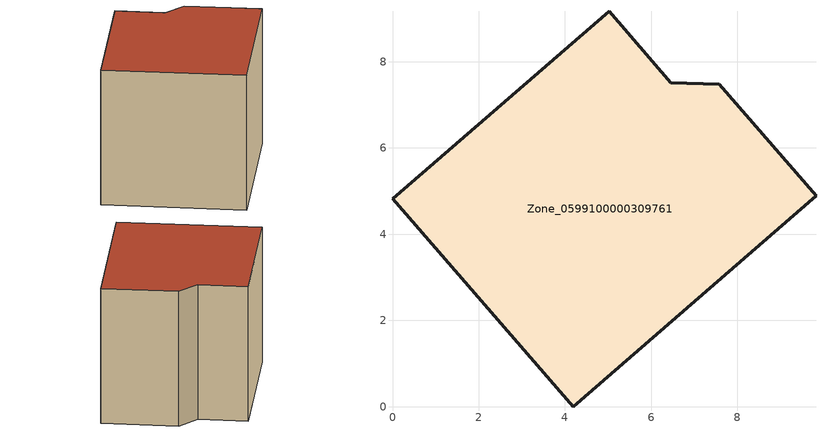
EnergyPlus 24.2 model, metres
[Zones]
Zone_0599100000309761
 floor ground (C_G): 4.19,0 0,4.83 5.03,9.17 6.46,7.51 7.58,7.48 9.82,4.89 z0
 wall outside (C_F): 0,4.83 4.19,0 9.82,4.89 7.58,7.48 6.46,7.51 5.03,9.17 0,4.83 z0:6.37
 roof outside (C_R): 5.03,9.17 0,4.83 4.19,0 9.82,4.89 7.58,7.48 6.46,7.51 z6.37
[BUILDING]
Pand.0599100000309761: North Axis=0; Terrain=City; Loads Convergence Tolerance Value=0.04; Temperature Convergence Tolerance Value=0.4; Solar Distribution=FullExterior; Maximum Number of Warmup Days=25; Minimum Number of Warmup Days=1
[Site:Location]
Rotterdam.The.Hague.AP_ZH_NLD Design_Conditions: Latitude=51.96; Longitude=4.45; Time Zone=1; Elevation=-4.5
[SITE:GROUNDTEMPERATURE:BUILDINGSURFACE]
18, 18, 18, 18, 18, 18, 18, 18, 18, 18, 18, 18
[MATERIAL] Thermal Absorptance=0.9; Solar Absorptance=0.7; Visible Absorptance=0.7
Name | Roughness | Thickness | Conductivity | Density | Specific Heat
G.TC.1946 | MediumSmooth | 0.15 | 1 | 540 | 1210
F.TC.1946 | Rough | 0.3 | 0.857143 | 1920 | 840
R.TC.1946 | MediumRough | 0.2 | 0.909091 | 1500 | 1000
[CONSTRUCTION]
C_G: G.TC.1946
C_F: F.TC.1946
C_R: R.TC.1946
[ZONE]
Zone_0599100000309761: Type=1; Multiplier=1; Ceiling Height=Autocalculate; Volume=Autocalculate; Floor Area=autocalculate; Part of Total Floor Area=Yes
[ZONEINFILTRATION:DESIGNFLOWRATE]
Infil_Zone_0599100000309761: Zone or ZoneList or Space or SpaceList=Zone_0599100000309761; Schedule=AlwaysOn; Design Flow Rate Calculation Method=Flow/Area; Flow Rate per Floor Area=0.003; Constant Term Coefficient=1; Temperature Term Coefficient=0; Velocity Term Coefficient=0; Velocity Squared Term Coefficient=0
[HVACTEMPLATE:ZONE:IDEALLOADSAIRSYSTEM]
Zone_0599100000309761: Maximum Heating Supply Air Temperature=50; Minimum Cooling Supply Air Temperature=13; Maximum Heating Supply Air Humidity Ratio=0.0156; Minimum Cooling Supply Air Humidity Ratio=0.0077; Heating Limit=NoLimit; Cooling Limit=NoLimit; Dehumidification Control Type=ConstantSensibleHeatRatio; Cooling Sensible Heat Ratio=0.7; Dehumidification Setpoint=60; Humidification Control Type=None; Humidification Setpoint=30; Outdoor Air Method=None; Outdoor Air Flow Rate per Person=0.00944; Outdoor Air Flow Rate per Zone Floor Area=0; Outdoor Air Flow Rate per Zone=0; Demand Controlled Ventilation Type=None; Outdoor Air Economizer Type=NoEconomizer; Heat Recovery Type=None; Sensible Heat Recovery Effectiveness=0.7; Latent Heat Recovery Effectiveness=0.65
[ZONECONTROL:THERMOSTAT]
ThermostatControl_Zone_0599100000309761: Zone or ZoneList=Zone_0599100000309761; Control Type Schedule=DualSetpointControlType; Control 1=Thermostat_Zone_0599100000309761; Temperature Difference Between Cutout And Setpoint=0
[THERMOSTATSETPOINT:DUALSETPOINT]
Thermostat_Zone_0599100000309761: Heating Setpoint Temperature Schedule=HeatingSetpoint_Zone_0599100000309761; Cooling Setpoint Temperature Schedule=CoolingSetpoint_Zone_0599100000309761
[SCHEDULE:COMPACT]
HeatingSetpoint_Zone_0599100000309761: Through: 12/31, For: AllDays, Until: 24:00, 21
CoolingSetpoint_Zone_0599100000309761: Through: 12/31, For: AllDays, Until: 24:00, 24
DualSetpointControlType: Through: 12/31, For: AllDays, Until: 24:00, 4
AlwaysOn: Through: 12/31, For: AllDays, Until: 24:00, 1
